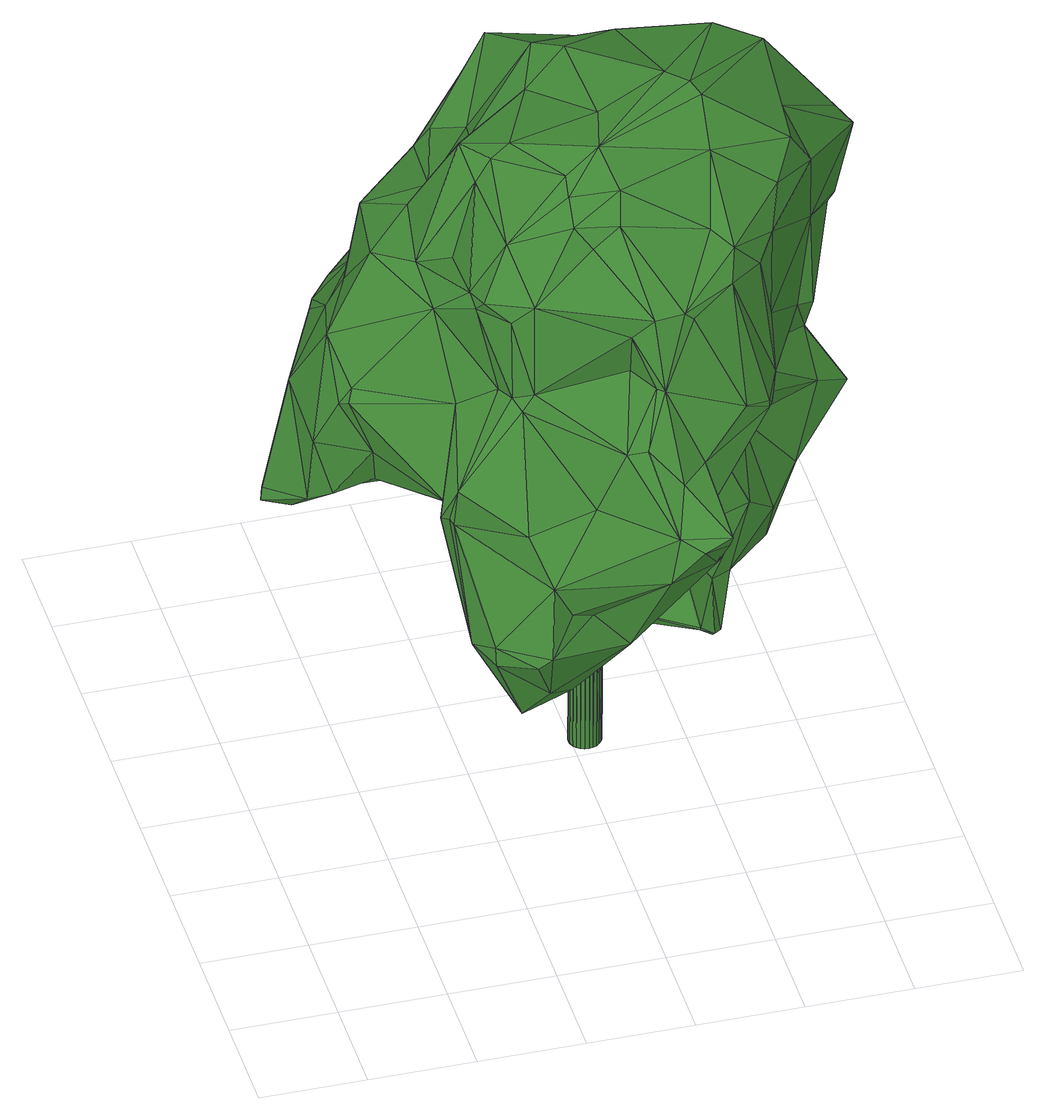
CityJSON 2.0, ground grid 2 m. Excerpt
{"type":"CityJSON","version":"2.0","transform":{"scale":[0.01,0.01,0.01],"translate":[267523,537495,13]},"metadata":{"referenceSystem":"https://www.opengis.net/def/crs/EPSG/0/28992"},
"CityObjects":{
"tree1":{"type":"SolitaryVegetationObject","attributes":{"gtid":288,"crown_width_m":10.35,"crown_median_z":22.02,"crown_r50_m":0.326,"crown_porosity":0.879,"trunk_H_m":8.76,"trunk_DBH_m":0.597,"trunk_radius_m":0.299,"trunk_base_height_m":13.26,"original_gtid":"288"},"geometry":[{"type":"Solid","lod":"3","boundaries":[[[[0,1,2]],[[3,1,0]],[[4,5,6]],[[7,8,9]],[[10,11,12]],[[12,11,13]],[[14,15,16]],[[17,18,19]],[[20,21,22]],[[23,24,25]],[[26,10,27]],[[28,29,30]],[[31,29,28]],[[14,32,33]],[[34,35,36]],[[18,6,5]],[[37,6,18]],[[38,36,35]],[[39,28,40]],[[31,28,39]],[[41,42,43]],[[44,45,46]],[[47,48,6]],[[49,50,51]],[[52,53,54]],[[55,56,57]],[[58,59,60]],[[61,60,59]],[[19,18,5]],[[4,48,62]],[[4,62,19]],[[63,64,65]],[[66,67,33]],[[68,69,70]],[[71,72,73]],[[74,75,76]],[[77,78,79]],[[80,81,82]],[[44,83,45]],[[84,85,72]],[[73,72,85]],[[86,70,87]],[[69,87,70]],[[43,88,41]],[[89,90,91]],[[31,92,29]],[[19,62,93]],[[94,95,96]],[[97,98,99]],[[100,98,97]],[[101,102,103]],[[104,105,63]],[[104,63,65]],[[106,51,50]],[[41,88,107]],[[65,38,42]],[[108,91,90]],[[20,109,110]],[[111,91,112]],[[107,113,114]],[[115,116,117]],[[47,6,37]],[[58,118,119]],[[112,91,108]],[[120,89,91]],[[120,91,111]],[[100,97,121]],[[68,70,122]],[[42,38,35]],[[73,123,71]],[[38,124,36]],[[34,36,125]],[[126,127,128]],[[4,6,48]],[[31,129,130]],[[2,131,106]],[[19,93,17]],[[35,34,54]],[[117,132,133]],[[134,135,136]],[[137,138,139]],[[50,49,0]],[[125,36,124]],[[103,102,112]],[[140,107,141]],[[23,71,142]],[[124,65,64]],[[124,38,65]],[[134,143,144]],[[134,144,43]],[[145,97,127]],[[146,126,139]],[[147,103,108]],[[147,77,103]],[[120,67,66]],[[120,66,89]],[[52,54,148]],[[149,150,131]],[[149,151,150]],[[117,152,153]],[[116,152,117]],[[49,154,0]],[[136,155,134]],[[80,156,157]],[[109,158,159]],[[109,159,110]],[[15,67,132]],[[160,155,161]],[[162,69,118]],[[150,106,131]],[[137,139,163]],[[164,165,166]],[[118,69,68]],[[119,118,68]],[[45,89,32]],[[167,168,44]],[[158,86,87]],[[44,169,170]],[[168,169,44]],[[46,32,82]],[[41,114,42]],[[47,171,48]],[[126,146,172]],[[126,172,116]],[[173,174,175]],[[176,177,178]],[[5,4,19]],[[139,138,146]],[[179,180,181]],[[134,43,182]],[[39,40,52]],[[53,52,40]],[[2,50,0]],[[146,138,183]],[[183,138,184]],[[14,33,15]],[[94,96,185]],[[131,186,187]],[[55,111,188]],[[29,76,189]],[[94,190,95]],[[125,95,190]],[[54,34,148]],[[191,98,175]],[[191,175,150]],[[192,80,193]],[[131,187,184]],[[139,128,163]],[[116,115,127]],[[181,129,31]],[[181,31,39]],[[135,35,194]],[[135,194,136]],[[7,195,87]],[[35,135,182]],[[43,42,182]],[[196,121,97]],[[58,119,59]],[[35,182,42]],[[134,182,135]],[[176,190,94]],[[197,105,198]],[[65,42,114]],[[30,29,189]],[[7,87,69]],[[96,199,200]],[[22,200,199]],[[166,165,201]],[[153,201,165]],[[164,58,156]],[[134,160,143]],[[161,155,202]],[[203,143,204]],[[203,59,143]],[[163,131,184]],[[163,149,131]],[[163,184,137]],[[205,72,206]],[[37,206,72]],[[80,82,193]],[[207,7,208]],[[137,184,138]],[[110,159,195]],[[209,210,180]],[[100,121,48]],[[208,69,162]],[[207,211,8]],[[96,212,199]],[[32,89,33]],[[110,51,20]],[[174,213,214]],[[173,213,174]],[[178,177,214]],[[92,130,215]],[[216,9,166]],[[8,166,9]],[[119,141,107]],[[167,44,46]],[[32,46,45]],[[148,209,179]],[[98,24,173]],[[13,206,17]],[[92,31,130]],[[217,123,218]],[[142,213,23]],[[13,17,12]],[[8,7,207]],[[198,158,109]],[[219,93,220]],[[170,221,147]],[[26,27,219]],[[17,219,27]],[[74,222,223]],[[83,44,170]],[[92,215,222]],[[112,108,103]],[[90,89,83]],[[40,28,30]],[[45,83,89]],[[178,142,217]],[[142,224,217]],[[187,3,172]],[[43,144,88]],[[225,88,144]],[[116,172,3]],[[13,205,206]],[[189,226,30]],[[128,149,163]],[[184,187,183]],[[186,2,1]],[[50,2,106]],[[76,29,222]],[[219,196,227]],[[111,228,120]],[[67,120,228]],[[195,9,154]],[[22,150,175]],[[191,151,99]],[[191,150,151]],[[99,151,229]],[[222,29,92]],[[86,122,70]],[[47,37,25]],[[26,78,74]],[[10,223,11]],[[178,217,230]],[[105,122,86]],[[119,225,59]],[[231,95,125]],[[176,94,185]],[[52,148,39]],[[154,49,51]],[[154,51,110]],[[82,232,193]],[[157,233,80]],[[126,128,139]],[[77,79,219]],[[11,234,13]],[[235,188,111]],[[100,24,98]],[[84,205,234]],[[100,48,171]],[[228,111,55]],[[228,55,57]],[[140,113,107]],[[74,76,222]],[[63,236,64]],[[96,95,236]],[[2,186,131]],[[115,117,227]],[[237,133,132]],[[237,132,67]],[[82,32,232]],[[192,193,238]],[[219,79,78]],[[165,164,156]],[[146,183,187]],[[133,227,117]],[[136,202,155]],[[86,198,105]],[[22,199,20]],[[86,158,198]],[[118,239,162]],[[210,240,176]],[[209,240,210]],[[207,208,211]],[[218,85,241]],[[73,85,218]],[[12,17,10]],[[117,153,242]],[[18,243,37]],[[113,104,114]],[[65,114,104]],[[24,23,213]],[[24,213,173]],[[53,226,136]],[[202,136,226]],[[145,196,97]],[[161,226,244]],[[202,226,161]],[[58,239,118]],[[239,166,162]],[[8,211,166]],[[244,169,168]],[[225,107,88]],[[245,166,211]],[[189,244,226]],[[145,115,196]],[[71,123,224]],[[161,143,160]],[[24,100,171]],[[112,102,235]],[[74,10,26]],[[48,121,246]],[[16,232,14]],[[103,77,101]],[[0,216,247]],[[0,247,3]],[[219,246,196]],[[196,246,121]],[[84,72,205]],[[16,238,232]],[[193,232,238]],[[245,162,166]],[[178,210,176]],[[248,210,178]],[[200,22,175]],[[175,174,249]],[[177,249,174]],[[96,200,185]],[[208,7,69]],[[66,33,89]],[[154,110,195]],[[166,239,164]],[[147,78,77]],[[1,187,186]],[[3,187,1]],[[219,78,26]],[[124,231,125]],[[53,194,54]],[[54,194,35]],[[225,144,59]],[[209,148,125]],[[97,99,229]],[[149,229,151]],[[109,20,212]],[[168,161,244]],[[148,179,39]],[[134,155,160]],[[242,153,238]],[[242,238,16]],[[40,226,53]],[[30,226,40]],[[192,238,153]],[[47,25,24]],[[224,123,217]],[[247,216,201]],[[166,201,216]],[[161,168,204]],[[161,204,143]],[[46,81,167]],[[46,82,81]],[[87,159,158]],[[84,241,85]],[[17,93,219]],[[63,197,250]],[[63,105,197]],[[124,64,231]],[[101,56,102]],[[62,220,93]],[[246,220,62]],[[146,187,172]],[[77,219,101]],[[133,57,101]],[[178,214,142]],[[248,180,210]],[[242,132,117]],[[61,59,203]],[[116,127,126]],[[67,15,33]],[[73,218,123]],[[72,71,251]],[[176,249,177]],[[48,246,62]],[[125,190,240]],[[3,152,116]],[[247,152,3]],[[53,136,194]],[[201,153,152]],[[201,152,247]],[[128,229,149]],[[219,227,133]],[[196,115,227]],[[61,252,60]],[[15,132,16]],[[242,16,132]],[[67,228,237]],[[237,228,57]],[[237,57,133]],[[7,9,195]],[[168,253,204]],[[167,253,168]],[[125,148,34]],[[154,9,0]],[[68,141,119]],[[140,141,68]],[[58,157,156]],[[80,192,156]],[[58,164,239]],[[157,60,252]],[[101,219,133]],[[250,96,236]],[[250,236,63]],[[222,215,223]],[[74,223,10]],[[84,234,11]],[[204,253,203]],[[107,114,41]],[[101,57,56]],[[140,122,113]],[[68,122,140]],[[233,167,81]],[[233,81,80]],[[195,159,87]],[[221,189,76]],[[221,76,75]],[[147,75,78]],[[74,78,75]],[[99,98,191]],[[127,229,128]],[[97,229,127]],[[145,127,115]],[[157,252,253]],[[157,253,167]],[[254,200,249]],[[200,175,249]],[[221,75,147]],[[72,251,37]],[[170,169,221]],[[179,209,180]],[[253,252,255]],[[253,255,203]],[[209,125,240]],[[255,61,203]],[[59,144,143]],[[246,219,220]],[[231,236,95]],[[64,236,231]],[[147,256,170]],[[108,256,147]],[[14,232,32]],[[111,112,235]],[[190,176,240]],[[173,175,98]],[[25,37,251]],[[20,51,21]],[[23,251,71]],[[25,251,23]],[[248,178,230]],[[83,256,90]],[[170,256,83]],[[90,256,108]],[[192,153,156]],[[165,156,153]],[[221,169,189]],[[129,181,218]],[[181,230,218]],[[217,218,230]],[[119,107,225]],[[130,129,218]],[[58,60,157]],[[142,214,213]],[[218,241,130]],[[171,47,24]],[[189,169,244]],[[0,9,216]],[[255,252,61]],[[230,181,180]],[[230,180,248]],[[250,212,96]],[[109,212,198]],[[17,27,10]],[[22,21,150]],[[106,21,51]],[[150,21,106]],[[142,71,224]],[[113,257,104]],[[157,167,233]],[[113,122,257]],[[122,105,257]],[[104,257,105]],[[130,241,215]],[[11,241,84]],[[223,215,241]],[[223,241,11]],[[245,208,162]],[[235,56,188]],[[102,56,235]],[[188,56,55]],[[206,37,243]],[[254,249,185]],[[254,185,200]],[[176,185,249]],[[174,214,177]],[[179,181,39]],[[20,199,212]],[[197,212,250]],[[198,212,197]],[[13,234,205]],[[245,211,208]],[[17,258,18]],[[243,18,258]],[[243,258,206]],[[206,258,17]],[[259,260,261]],[[259,261,262]],[[262,261,263]],[[262,263,264]],[[261,260,265]],[[261,265,263]],[[263,265,266]],[[263,266,264]],[[265,260,267]],[[265,267,266]],[[266,267,268]],[[266,268,264]],[[267,260,269]],[[267,269,268]],[[268,269,270]],[[268,270,264]],[[269,260,271]],[[269,271,270]],[[270,271,272]],[[270,272,264]],[[271,260,273]],[[271,273,272]],[[272,273,274]],[[272,274,264]],[[273,260,275]],[[273,275,274]],[[274,275,276]],[[274,276,264]],[[275,260,277]],[[275,277,276]],[[276,277,278]],[[276,278,264]],[[277,260,279]],[[277,279,278]],[[278,279,280]],[[278,280,264]],[[279,260,281]],[[279,281,280]],[[280,281,282]],[[280,282,264]],[[281,260,283]],[[281,283,282]],[[282,283,284]],[[282,284,264]],[[283,260,285]],[[283,285,284]],[[284,285,286]],[[284,286,264]],[[285,260,287]],[[285,287,286]],[[286,287,288]],[[286,288,264]],[[287,260,289]],[[287,289,288]],[[288,289,290]],[[288,290,264]],[[289,260,291]],[[289,291,290]],[[290,291,292]],[[290,292,264]],[[291,260,293]],[[291,293,292]],[[292,293,294]],[[292,294,264]],[[293,260,295]],[[293,295,294]],[[294,295,296]],[[294,296,264]],[[295,260,297]],[[295,297,296]],[[296,297,298]],[[296,298,264]],[[297,260,299]],[[297,299,298]],[[298,299,300]],[[298,300,264]],[[299,260,301]],[[299,301,300]],[[300,301,302]],[[300,302,264]],[[301,260,303]],[[301,303,302]],[[302,303,304]],[[302,304,264]],[[303,260,305]],[[303,305,304]],[[304,305,306]],[[304,306,264]],[[305,260,307]],[[305,307,306]],[[306,307,308]],[[306,308,264]],[[307,260,259]],[[307,259,308]],[[308,259,262]],[[308,262,264]]]]}]}
},
"vertices":[
[299,1064,819],[234,880,749],[213,984,817],[288,861,737],[326,135,634],[392,93,644],[324,135,673],[536,1178,938],[503,1231,873],[463,1147,871],[728,138,802],[741,91,863],[730,121,799],[724,113,801],[840,695,411],[715,685,353],[703,732,430],[573,141,628],[417,88,663],[430,154,537],[279,887,1114],[243,861,972],[251,712,1140],[434,357,1014],[306,321,887],[409,224,838],[544,298,775],[570,157,725],[879,397,1227],[888,326,1037],[904,414,1097],[811,331,1244],[921,711,513],[841,691,409],[830,612,1453],[988,778,1420],[817,641,1463],[430,126,789],[903,811,1448],[827,377,1287],[911,435,1262],[945,908,1326],[957,865,1379],[1036,902,1252],[1091,591,777],[1018,668,581],[970,736,718],[277,240,881],[297,193,645],[257,1023,853],[221,998,827],[284,966,928],[938,495,1321],[1021,578,1293],[978,555,1370],[769,365,455],[756,349,466],[583,462,450],[735,980,834],[925,1013,966],[763,856,911],[803,904,1002],[387,186,476],[599,910,1391],[643,849,1420],[748,897,1400],[824,671,410],[723,658,331],[710,1114,1112],[637,1138,1017],[678,1115,1105],[590,227,982],[652,94,881],[623,203,1001],[670,316,883],[688,437,906],[851,410,974],[706,453,626],[627,432,779],[546,493,579],[736,862,680],[807,697,763],[873,693,627],[1008,634,577],[739,62,891],[676,157,950],[524,1074,1234],[572,1068,1073],[1000,942,1237],[939,577,470],[945,548,552],[837,447,510],[861,265,1022],[479,190,508],[452,642,1363],[491,659,1377],[412,710,1353],[309,422,790],[343,475,961],[177,584,914],[275,325,833],[602,424,494],[757,348,470],[734,435,615],[721,991,1321],[557,1068,1303],[203,835,939],[959,980,1193],[891,511,603],[400,972,1153],[346,987,1014],[800,372,440],[796,416,521],[769,991,1281],[796,955,1331],[368,628,686],[364,665,662],[528,654,614],[678,1085,994],[883,1064,1015],[771,585,436],[349,366,758],[678,1033,1227],[653,260,1093],[781,680,1462],[628,562,1414],[178,663,667],[230,604,720],[160,629,682],[729,287,1214],[812,240,1038],[129,812,805],[626,640,460],[501,501,461],[1145,794,1177],[1121,789,1236],[1147,758,1214],[58,741,604],[62,741,602],[105,704,611],[807,1019,1152],[861,1026,1123],[455,353,1050],[1080,871,1003],[1046,887,1040],[355,625,721],[119,718,619],[798,540,806],[823,527,1393],[127,640,795],[167,696,987],[165,607,898],[507,799,699],[582,854,582],[333,1052,913],[1113,728,1133],[719,903,712],[752,814,858],[510,1067,1217],[500,1053,1159],[1111,775,1119],[1081,691,1103],[659,1106,871],[115,636,673],[725,982,762],[702,922,744],[550,1092,805],[936,726,777],[1016,606,902],[1008,577,925],[1032,575,798],[276,266,873],[189,734,666],[408,427,1018],[375,458,1180],[324,555,1117],[435,469,1303],[383,429,1212],[460,373,1228],[793,418,1304],[633,435,1330],[712,287,1229],[1054,876,1257],[70,766,611],[67,765,613],[422,635,1322],[178,839,739],[158,784,680],[780,353,448],[983,532,1010],[563,545,1374],[185,595,937],[729,850,653],[731,829,644],[1002,705,1322],[431,1078,941],[450,408,652],[481,914,1223],[429,969,1188],[337,781,1179],[313,634,1165],[519,900,750],[1095,694,1118],[1001,834,1012],[1015,827,1008],[689,62,866],[633,84,793],[526,1234,879],[581,1215,911],[644,475,1378],[553,453,1328],[540,1221,876],[378,791,1207],[422,385,1026],[422,391,1189],[860,263,1010],[437,1070,749],[619,303,1182],[666,247,1094],[486,328,627],[455,215,535],[846,503,933],[871,287,1002],[732,186,869],[622,327,1091],[976,914,1090],[1029,610,1141],[521,500,557],[687,562,417],[218,575,804],[657,286,1224],[652,656,1416],[778,715,480],[741,771,806],[735,72,868],[784,352,450],[559,805,1373],[627,594,454],[652,776,513],[694,1053,826],[558,505,1357],[724,197,962],[635,745,502],[464,129,723],[1017,548,998],[591,1166,885],[432,263,605],[438,926,763],[583,430,1292],[372,487,1196],[454,792,1298],[538,239,862],[761,835,917],[863,665,928],[374,611,1180],[774,760,1038],[901,601,718],[714,1010,1288],[506,144,705],[655,645,26],[625,645,26],[654,652,26],[659,634,902],[658,642,902],[630,634,902],[651,660,26],[655,649,902],[646,666,26],[651,655,902],[640,671,26],[645,660,903],[633,674,26],[638,663,903],[625,675,26],[630,664,903],[618,674,26],[622,663,903],[610,671,26],[615,660,903],[604,666,26],[609,656,903],[599,660,26],[604,649,903],[596,653,26],[601,642,903],[595,645,26],[600,635,902],[596,638,26],[601,627,902],[599,630,26],[604,620,902],[604,624,26],[608,613,902],[610,619,26],[614,609,902],[617,616,26],[621,605,902],[625,615,26],[629,604,902],[632,616,26],[637,605,902],[640,619,26],[644,608,902],[646,624,26],[650,613,902],[651,630,26],[655,619,902],[654,637,26],[658,626,902]
]}
